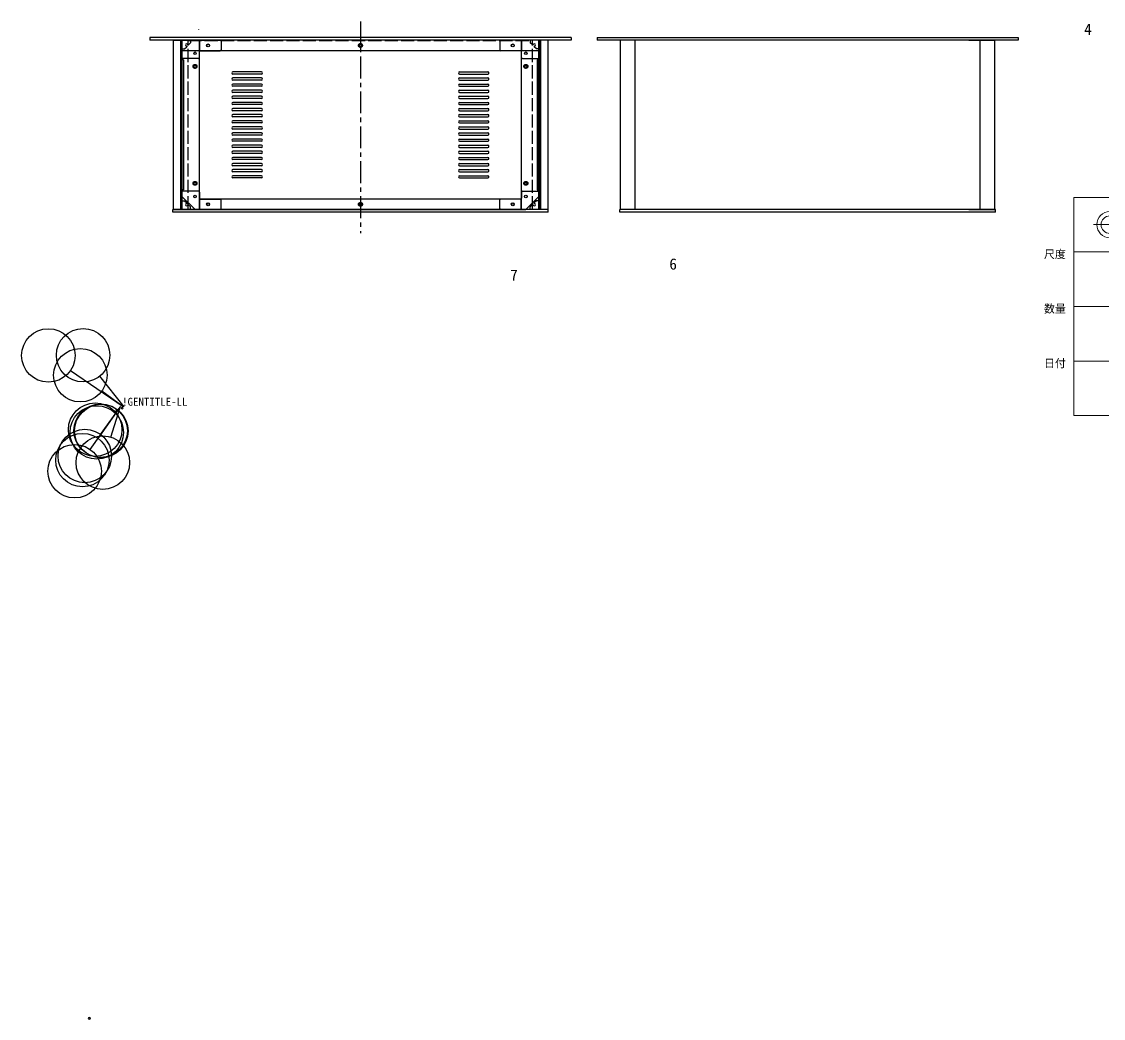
# Model space of a CAD drawing. Units: millimetres at full size, sheet at 1:5. Extents: x -1374 to 1275, y -1400 to 712.
# Drawn here: x -1374 to -135, y -1399 to -257 of the extents above; entities that cross this region are included whole.
import ezdxf
from ezdxf.enums import TextEntityAlignment as Align

# ---------------------------------------------------------------- set-up
doc = ezdxf.new("R2010")
doc.units = ezdxf.units.MM
doc.header["$LTSCALE"] = 5
doc.header["$PDMODE"] = 32
doc.header["$PDSIZE"] = 2.5
for name, pattern in [('CHAIN1', [8, 5, -1, 1, -1]), ('DASHED_DOTTED', [9.25, 6, -1.5, 0.25, -1.5]), ('USER3', [3.75, 3, -0.75])]:
    doc.linetypes.add(name, pattern=pattern)
for name, color, linetype, lineweight in [('0-0_0', 7, 'Continuous', 18), ('0-3_7A', 4, 'DASHED_DOTTED', 18), ('0-4_RAHM2', 7, 'Continuous', 18), ('0-8_ﾘﾔﾊ_ﾈﾙ0', 7, 'USER3', 18), ('0-A_ﾌﾛﾝﾄﾊ_ﾈﾙ0', 7, 'USER3', 18)]:
    doc.layers.add(name, color=color, linetype=linetype, lineweight=lineweight)
for name, color, linetype in [('0-1_寸法', 4, 'Continuous'), ('0-5_ﾌﾛﾝﾄﾊ_ﾈﾙ', 3, 'Continuous'), ('0-6_ﾌﾚ_ﾑ', 3, 'Continuous'), ('0-7_ﾘﾔﾊ_ﾈﾙ', 3, 'Continuous'), ('0-B_側板', 3, 'Continuous'), ('0-C_天板', 3, 'Continuous'), ('0-D_固定金具', 3, 'Continuous'), ('0-F_天板0', 7, 'USER3'), ('D-0', 4, 'Continuous')]:
    doc.layers.add(name, color=color, linetype=linetype)
doc.styles.add('ＭＳ ゴシック', font='')
doc.styles.get('ＭＳ ゴシック').set_extended_font_data('MS Gothic')

# ---------------------------------------------------------------- blocks, each defined once
blk = doc.blocks.new('TK-A3')
at = {"layer": '0-0_0', "style": 'ＭＳ ゴシック'}
blk.add_text('!GENTITLE-LL', height=1.146, dxfattribs=at).set_placement((0, 0), align=Align.BOTTOM_LEFT)
blk = doc.blocks.new('U105')
at = {"layer": '0-4_RAHM2', "style": 'ＭＳ ゴシック'}
blk.add_text('日付', height=1.146, dxfattribs=at).set_placement((-119.8752, 5.5006), align=Align.BOTTOM_LEFT)
blk = doc.blocks.new('U106')
at = {"layer": '0-4_RAHM2', "style": 'ＭＳ ゴシック'}
blk.add_text('尺度', height=1.146, dxfattribs=at).set_placement((-119.8752, 21.1256), align=Align.BOTTOM_LEFT)
blk = doc.blocks.new('U107')
at = {"layer": '0-4_RAHM2', "style": 'ＭＳ ゴシック'}
blk.add_text('数量', height=1.146, dxfattribs=at).set_placement((-119.8752, 13.3131), align=Align.BOTTOM_LEFT)
blk = doc.blocks.new('TK-TITLE')
at = {"layer": '0-0_0'}
for p, q in [((-115.6236, 30.1843), (-115.6236, -1.0657)), ((5.0014, 30.1843), (-115.6236, 30.1843)), ((-99.3736, 22.3718), (-115.6236, 22.3718)), ((-99.3736, 14.5593), (-115.6236, 14.5593)), ((-99.3736, 6.7468), (-115.6236, 6.7468)), ((-115.6236, -1.0657), (5.0014, -1.0657))]:
    blk.add_line(p, q, dxfattribs=at)
for radius in [1.875, 1.25]:
    blk.add_circle((-110.4465, 26.278), radius, dxfattribs=at)
blk.add_point((-256.5833, -87.3848), dxfattribs=at)
at = {"layer": '0-3_7A'}
blk.add_line((-110.4465, 26.278), (-112.7734, 26.278), dxfattribs=at)
at = {"layer": '0-0_0'}
for name in ['U106', 'U107', 'U105']:
    blk.add_blockref(name, (0, 0), dxfattribs=at)
blk = doc.blocks.new('U176')
at = {"layer": '0-1_寸法', "color": 7, "style": 'ＭＳ ゴシック'}
blk.add_text('4', height=8.019, dxfattribs=at).set_placement((688.711, 264.822), align=Align.BOTTOM_LEFT)
blk = doc.blocks.new('U178')
at = {"layer": '0-1_寸法', "color": 7, "style": 'ＭＳ ゴシック'}
blk.add_text('6', height=8.019, dxfattribs=at).set_placement((391.748, 96.813), align=Align.BOTTOM_LEFT)
blk = doc.blocks.new('U183')
at = {"layer": '0-1_寸法', "color": 7, "style": 'ＭＳ ゴシック'}
blk.add_text('7', height=8.019, dxfattribs=at).set_placement((277.824, 88.825), align=Align.BOTTOM_LEFT)

msp = doc.modelspace()

# ---------------------------------------------------------------- linework, layer by layer
at = {"layer": '0-0_0'}
msp.add_point((-1258.75, -700), dxfattribs=at)
at = {"layer": '0-1_寸法'}
for p, q in [((-1317.934, -656.874), (-1257.452, -698.096)), ((-1284.522, -663.485), (-1256.939, -698.576)), ((-1281.891, -680.303), (-1257.394, -698.137)), ((-1295.377, -747.315), (-1260.625, -698.661)), ((-1286.386, -734.599), (-1260.623, -698.658)), ((-1283.514, -730.071), (-1260.612, -698.643)), ((-1271.632, -733.205), (-1260.947, -699.307)), ((-1266.918, -705.401), (-1260.437, -698.431)), ((-1266.859, -704.196), (-1260.291, -698.287)), ((-1263.676, -702.302), (-1260.518, -698.523)), ((-1263.485, -702.226), (-1260.548, -698.56))]:
    msp.add_line(p, q, dxfattribs=at)
for centre in [(-1343.24, -639.627), (-1303.448, -639.408), (-1306.65, -662.279), (-1289.626, -724.678), (-1287.772, -727.829), (-1283.314, -725.803), (-1282.629, -726.13), (-1304.228, -759.49), (-1301.55, -754.822), (-1313.177, -772.236), (-1280.839, -762.413)]:
    msp.add_circle(centre, 30.625, dxfattribs=at)
at = {"layer": '0-5_ﾌﾛﾝﾄﾊ_ﾈﾙ'}
for p, q in [((-744.467, -275.469), (-1227.067, -275.469)), ((-1227.067, -275.469), (-1227.067, -278.469)), ((-744.467, -278.469), (-1227.067, -278.469)), ((-1170.267, -278.469), (-1170.267, -290.469)), ((-801.267, -278.469), (-801.267, -290.469)), ((-744.467, -275.469), (-744.467, -278.469)), ((-714.783, -275.469), (-714.783, -278.469)), ((-801.267, -290.469), (-1170.267, -290.469))]:
    msp.add_line(p, q, dxfattribs=at)
msp.add_lwpolyline([(-714.783, -275.469), (-232.183, -275.469), (-232.183, -278.469), (-714.783, -278.469)], dxfattribs=at)
for centre, radius in [((-1160.267, -284.469), 1.75), ((-985.767, -284.469), 1.25), ((-811.267, -284.469), 1.75)]:
    msp.add_circle(centre, radius, dxfattribs=at)
at = {"layer": '0-6_ﾌﾚ_ﾑ'}
for p, q in [((-1200.267, -278.469), (-1200.267, -472.469)), ((-1200.267, -278.469), (-1170.267, -278.469)), ((-1191.867, -278.469), (-1191.867, -472.469)), ((-1190.267, -472.469), (-1190.267, -278.469)), ((-1170.267, -472.469), (-1170.267, -278.469)), ((-801.267, -472.469), (-801.267, -278.469)), ((-771.267, -278.469), (-801.267, -278.469)), ((-781.267, -472.469), (-781.267, -278.469)), ((-779.667, -278.469), (-779.667, -472.469)), ((-771.267, -278.469), (-771.267, -472.469)), ((-657.983, -278.469), (-687.983, -278.469)), ((-687.983, -472.469), (-687.983, -278.469)), ((-670.983, -472.469), (-670.983, -278.469)), ((-657.983, -278.469), (-657.983, -278.719)), ((-288.983, -278.469), (-288.983, -278.719)), ((-288.983, -278.469), (-258.983, -278.469)), ((-275.983, -472.469), (-275.983, -278.469)), ((-258.983, -472.469), (-258.983, -278.469)), ((-1188.267, -300.969), (-1190.267, -300.969)), ((-1188.267, -300.969), (-1188.267, -449.969)), ((-783.267, -300.969), (-783.267, -449.969)), ((-783.267, -300.969), (-781.267, -300.969)), ((-1188.267, -449.969), (-1190.267, -449.969)), ((-783.267, -449.969), (-781.267, -449.969)), ((-1200.267, -472.469), (-1170.267, -472.469)), ((-771.267, -472.469), (-801.267, -472.469)), ((-657.983, -472.469), (-687.983, -472.469)), ((-657.983, -472.469), (-657.983, -472.219)), ((-288.983, -472.469), (-288.983, -472.219)), ((-288.983, -472.469), (-258.983, -472.469))]:
    msp.add_line(p, q, dxfattribs=at)
for centre in [(-1175.267, -308.469), (-796.267, -308.469), (-1175.267, -442.469), (-796.267, -442.469)]:
    msp.add_circle(centre, 1.25, dxfattribs=at)
at = {"layer": '0-7_ﾘﾔﾊ_ﾈﾙ'}
for p, q in [((-801.767, -460.469), (-1169.767, -460.469)), ((-1169.767, -472.469), (-1169.767, -460.469)), ((-801.767, -472.469), (-801.767, -460.469)), ((-1200.767, -475.469), (-1200.767, -472.469)), ((-770.767, -472.469), (-1200.767, -472.469)), ((-770.767, -475.469), (-1200.767, -475.469)), ((-770.767, -475.469), (-770.767, -472.469)), ((-258.483, -472.469), (-688.483, -472.469)), ((-688.483, -475.469), (-688.483, -472.469)), ((-258.483, -475.469), (-688.483, -475.469)), ((-258.483, -475.469), (-258.483, -472.469))]:
    msp.add_line(p, q, dxfattribs=at)
for centre, radius in [((-1160.267, -466.469), 1.75), ((-985.767, -466.469), 1.25), ((-811.267, -466.469), 1.75)]:
    msp.add_circle(centre, radius, dxfattribs=at)
at = {"layer": '0-8_ﾘﾔﾊ_ﾈﾙ0', "color": 5}
msp.add_circle((-985.767, -466.469), 1.5, dxfattribs=at)
at = {"layer": '0-A_ﾌﾛﾝﾄﾊ_ﾈﾙ0'}
msp.add_circle((-985.767, -284.469), 1.5, dxfattribs=at)
at = {"layer": '0-B_側板'}
for p, q in [((-1191.817, -278.469), (-1191.817, -472.469)), ((-1191.817, -278.469), (-1190.317, -278.469)), ((-1190.317, -278.469), (-1190.317, -472.469)), ((-781.217, -278.469), (-781.217, -472.469)), ((-779.717, -278.469), (-781.217, -278.469)), ((-779.717, -278.469), (-779.717, -472.469)), ((-1191.817, -472.469), (-1190.317, -472.469)), ((-779.717, -472.469), (-781.217, -472.469))]:
    msp.add_line(p, q, dxfattribs=at)
at = {"layer": '0-C_天板'}
for p, q in [((-1099.267, -314.719), (-1131.767, -314.719)), ((-1099.267, -317.219), (-1131.767, -317.219)), ((-1099.267, -321.719), (-1131.767, -321.719)), ((-872.267, -314.719), (-839.767, -314.719)), ((-872.267, -317.219), (-839.767, -317.219)), ((-872.267, -321.719), (-839.767, -321.719)), ((-1099.267, -324.219), (-1131.767, -324.219)), ((-1099.267, -328.719), (-1131.767, -328.719)), ((-1099.267, -331.219), (-1131.767, -331.219)), ((-872.267, -324.219), (-839.767, -324.219)), ((-872.267, -328.719), (-839.767, -328.719)), ((-872.267, -331.219), (-839.767, -331.219)), ((-1099.267, -335.719), (-1131.767, -335.719)), ((-1099.267, -338.219), (-1131.767, -338.219)), ((-1099.267, -342.719), (-1131.767, -342.719)), ((-1099.267, -345.219), (-1131.767, -345.219)), ((-872.267, -335.719), (-839.767, -335.719)), ((-872.267, -338.219), (-839.767, -338.219)), ((-872.267, -342.719), (-839.767, -342.719)), ((-872.267, -345.219), (-839.767, -345.219)), ((-1099.267, -349.719), (-1131.767, -349.719)), ((-1099.267, -352.219), (-1131.767, -352.219)), ((-1099.267, -356.719), (-1131.767, -356.719)), ((-1099.267, -359.219), (-1131.767, -359.219)), ((-872.267, -349.719), (-839.767, -349.719)), ((-872.267, -352.219), (-839.767, -352.219)), ((-872.267, -356.719), (-839.767, -356.719)), ((-872.267, -359.219), (-839.767, -359.219)), ((-1099.267, -363.719), (-1131.767, -363.719)), ((-1099.267, -366.219), (-1131.767, -366.219)), ((-1099.267, -370.719), (-1131.767, -370.719)), ((-872.267, -363.719), (-839.767, -363.719)), ((-872.267, -366.219), (-839.767, -366.219)), ((-872.267, -370.719), (-839.767, -370.719)), ((-1099.267, -373.219), (-1131.767, -373.219)), ((-1099.267, -377.719), (-1131.767, -377.719)), ((-1099.267, -380.219), (-1131.767, -380.219)), ((-872.267, -373.219), (-839.767, -373.219)), ((-872.267, -377.719), (-839.767, -377.719)), ((-872.267, -380.219), (-839.767, -380.219)), ((-1099.267, -384.719), (-1131.767, -384.719)), ((-1099.267, -387.219), (-1131.767, -387.219)), ((-1099.267, -391.719), (-1131.767, -391.719)), ((-1099.267, -394.219), (-1131.767, -394.219)), ((-872.267, -384.719), (-839.767, -384.719)), ((-872.267, -387.219), (-839.767, -387.219)), ((-872.267, -391.719), (-839.767, -391.719)), ((-872.267, -394.219), (-839.767, -394.219)), ((-1099.267, -398.719), (-1131.767, -398.719)), ((-1099.267, -401.219), (-1131.767, -401.219)), ((-1099.267, -405.719), (-1131.767, -405.719)), ((-1099.267, -408.219), (-1131.767, -408.219)), ((-872.267, -398.719), (-839.767, -398.719)), ((-872.267, -401.219), (-839.767, -401.219)), ((-872.267, -405.719), (-839.767, -405.719)), ((-872.267, -408.219), (-839.767, -408.219)), ((-1099.267, -412.719), (-1131.767, -412.719)), ((-1099.267, -415.219), (-1131.767, -415.219)), ((-1099.267, -419.719), (-1131.767, -419.719)), ((-872.267, -412.719), (-839.767, -412.719)), ((-872.267, -415.219), (-839.767, -415.219)), ((-872.267, -419.719), (-839.767, -419.719)), ((-1099.267, -422.219), (-1131.767, -422.219)), ((-1099.267, -426.719), (-1131.767, -426.719)), ((-1099.267, -429.219), (-1131.767, -429.219)), ((-872.267, -422.219), (-839.767, -422.219)), ((-872.267, -426.719), (-839.767, -426.719)), ((-872.267, -429.219), (-839.767, -429.219)), ((-1099.267, -433.719), (-1131.767, -433.719)), ((-1099.267, -436.219), (-1131.767, -436.219)), ((-872.267, -433.719), (-839.767, -433.719)), ((-872.267, -436.219), (-839.767, -436.219))]:
    msp.add_line(p, q, dxfattribs=at)
for centre, start, end in [((-1131.767, -315.969), 90, 270), ((-1131.767, -322.969), 90, 270), ((-1099.267, -315.969), 270, 90), ((-1099.267, -322.969), 270, 90), ((-872.267, -315.969), 90, 270), ((-872.267, -322.969), 90, 270), ((-839.767, -315.969), 270, 90), ((-839.767, -322.969), 270, 90), ((-1131.767, -329.969), 90, 270), ((-1099.267, -329.969), 270, 90), ((-872.267, -329.969), 90, 270), ((-839.767, -329.969), 270, 90), ((-1131.767, -336.969), 90, 270), ((-1131.767, -343.969), 90, 270), ((-1099.267, -336.969), 270, 90), ((-1099.267, -343.969), 270, 90), ((-872.267, -336.969), 90, 270), ((-872.267, -343.969), 90, 270), ((-839.767, -336.969), 270, 90), ((-839.767, -343.969), 270, 90), ((-1131.767, -350.969), 90, 270), ((-1131.767, -357.969), 90, 270), ((-1099.267, -350.969), 270, 90), ((-1099.267, -357.969), 270, 90), ((-872.267, -350.969), 90, 270), ((-872.267, -357.969), 90, 270), ((-839.767, -350.969), 270, 90), ((-839.767, -357.969), 270, 90), ((-1131.767, -364.969), 90, 270), ((-1131.767, -371.969), 90, 270), ((-1099.267, -364.969), 270, 90), ((-1099.267, -371.969), 270, 90), ((-872.267, -364.969), 90, 270), ((-872.267, -371.969), 90, 270), ((-839.767, -364.969), 270, 90), ((-839.767, -371.969), 270, 90), ((-1131.767, -378.969), 90, 270), ((-1099.267, -378.969), 270, 90), ((-872.267, -378.969), 90, 270), ((-839.767, -378.969), 270, 90), ((-1131.767, -385.969), 90, 270), ((-1131.767, -392.969), 90, 270), ((-1099.267, -385.969), 270, 90), ((-1099.267, -392.969), 270, 90), ((-872.267, -385.969), 90, 270), ((-872.267, -392.969), 90, 270), ((-839.767, -385.969), 270, 90), ((-839.767, -392.969), 270, 90), ((-1131.767, -399.969), 90, 270), ((-1131.767, -406.969), 90, 270), ((-1099.267, -399.969), 270, 90), ((-1099.267, -406.969), 270, 90), ((-872.267, -399.969), 90, 270), ((-872.267, -406.969), 90, 270), ((-839.767, -399.969), 270, 90), ((-839.767, -406.969), 270, 90), ((-1131.767, -413.969), 90, 270), ((-1131.767, -420.969), 90, 270), ((-1099.267, -413.969), 270, 90), ((-1099.267, -420.969), 270, 90), ((-872.267, -413.969), 90, 270), ((-872.267, -420.969), 90, 270), ((-839.767, -413.969), 270, 90), ((-839.767, -420.969), 270, 90), ((-1131.767, -427.969), 90, 270), ((-1099.267, -427.969), 270, 90), ((-872.267, -427.969), 90, 270), ((-839.767, -427.969), 270, 90), ((-1131.767, -434.969), 90, 270), ((-1099.267, -434.969), 270, 90), ((-872.267, -434.969), 90, 270), ((-839.767, -434.969), 270, 90)]:
    msp.add_arc(centre, 1.25, start, end, dxfattribs=at)
at = {"layer": '0-D_固定金具'}
for p, q in [((-1190.267, -298.469), (-1190.267, -278.469)), ((-1190.267, -278.469), (-1146.267, -278.469)), ((-1183.517, -283.919), (-1182.717, -283.919)), ((-1182.717, -283.919), (-1180.267, -281.469)), ((-1180.267, -278.469), (-1180.267, -281.469)), ((-1145.267, -279.469), (-1145.267, -289.469)), ((-826.267, -279.469), (-826.267, -289.469)), ((-781.267, -278.469), (-825.267, -278.469)), ((-791.267, -278.469), (-791.267, -281.469)), ((-788.817, -283.919), (-791.267, -281.469)), ((-788.017, -283.919), (-788.817, -283.919)), ((-781.267, -298.469), (-781.267, -278.469)), ((-1184.817, -285.219), (-1184.817, -286.019)), ((-1170.267, -298.469), (-1170.267, -291.469)), ((-1169.267, -290.469), (-1146.267, -290.469)), ((-802.267, -290.469), (-825.267, -290.469)), ((-801.267, -298.469), (-801.267, -291.469)), ((-786.717, -285.219), (-786.717, -286.019)), ((-1171.267, -299.469), (-1189.267, -299.469)), ((-800.267, -299.469), (-782.267, -299.469)), ((-1190.267, -452.469), (-1190.267, -472.469)), ((-1171.267, -451.469), (-1189.267, -451.469)), ((-1170.267, -452.469), (-1170.267, -459.469)), ((-801.267, -452.469), (-801.267, -459.469)), ((-800.267, -451.469), (-782.267, -451.469)), ((-781.267, -452.469), (-781.267, -472.469)), ((-1190.267, -462.469), (-1187.267, -462.469)), ((-1187.267, -462.469), (-1184.817, -464.919)), ((-1184.817, -465.719), (-1184.817, -464.919)), ((-1183.517, -467.019), (-1182.717, -467.019)), ((-1182.717, -467.019), (-1180.267, -469.469)), ((-1180.267, -472.469), (-1180.267, -469.469)), ((-1169.267, -460.469), (-1146.267, -460.469)), ((-1145.267, -471.469), (-1145.267, -461.469)), ((-826.267, -471.469), (-826.267, -461.469)), ((-802.267, -460.469), (-825.267, -460.469)), ((-788.817, -467.019), (-791.267, -469.469)), ((-791.267, -472.469), (-791.267, -469.469)), ((-788.017, -467.019), (-788.817, -467.019)), ((-784.267, -462.469), (-786.717, -464.919)), ((-786.717, -465.719), (-786.717, -464.919)), ((-781.267, -462.469), (-784.267, -462.469)), ((-1190.267, -472.469), (-1146.267, -472.469)), ((-781.267, -472.469), (-825.267, -472.469))]:
    msp.add_line(p, q, dxfattribs=at)
for points in [[(-1190.267, -288.469), (-1187.267, -288.469), (-1184.817, -286.019)], [(-781.267, -288.469), (-784.267, -288.469), (-786.717, -286.019)]]:
    msp.add_lwpolyline(points, dxfattribs=at)
for centre in [(-1160.267, -284.469), (-811.267, -284.469), (-1175.267, -293.469), (-796.267, -293.469), (-1175.267, -457.469), (-796.267, -457.469), (-1160.267, -466.469), (-811.267, -466.469)]:
    msp.add_circle(centre, 1.5, dxfattribs=at)
for centre, radius, start, end in [((-1184.817, -283.919), 1.3, 0, 270), ((-1146.267, -279.469), 1, 0, 90), ((-825.267, -279.469), 1, 90, 180), ((-786.717, -283.919), 1.3, 270, 180), ((-1169.267, -291.469), 1, 90, 180), ((-1146.267, -289.469), 1, 270, 0), ((-825.267, -289.469), 1, 180, 270), ((-802.267, -291.469), 1, 0, 90), ((-1189.267, -298.469), 1, 180, 270), ((-1171.267, -298.469), 1, 270, 0), ((-800.267, -298.469), 1, 180, 270), ((-782.267, -298.469), 1, 270, 0), ((-1189.267, -452.469), 1, 90, 180), ((-1171.267, -452.469), 1, 0, 90), ((-800.267, -452.469), 1, 90, 180), ((-782.267, -452.469), 1, 0, 90), ((-1184.817, -467.019), 1.3, 90, 0), ((-1169.267, -459.469), 1, 180, 270), ((-1146.267, -461.469), 1, 0, 90), ((-825.267, -461.469), 1, 90, 180), ((-802.267, -459.469), 1, 270, 0), ((-786.717, -467.019), 1.3, 180, 90), ((-1146.267, -471.469), 1, 270, 0), ((-825.267, -471.469), 1, 180, 270)]:
    msp.add_arc(centre, radius, start, end, dxfattribs=at)
at = {"layer": '0-F_天板0'}
for p, q in [((-1183.017, -278.719), (-788.517, -278.719)), ((-1183.017, -472.219), (-1183.017, -278.719))]:
    msp.add_line(p, q, dxfattribs=at)
msp.add_lwpolyline([(-1183.017, -472.219), (-788.517, -472.219), (-788.517, -278.719)], dxfattribs=at)
for centre in [(-985.767, -284.469), (-1175.267, -308.469), (-796.267, -308.469), (-1175.267, -442.469), (-796.267, -442.469), (-985.767, -466.469)]:
    msp.add_circle(centre, 2.25, dxfattribs=at)
at = {"layer": 'D-0', "linetype": 'CHAIN1'}
msp.add_line((-985.767, -257.203), (-985.767, -499.464), dxfattribs=at)
at = {"layer": 'D-0', "color": 3}
for p, q in [((-1171.017, -266.469), (-1171.017, -266.267)), ((-781.267, -290.469), (-1190.317, -290.469)), ((-1190.267, -457.469), (-1190.267, -290.469)), ((-1182.888, -290.469), (-1183.026, -290.469)), ((-781.267, -457.469), (-781.267, -290.469)), ((-1190.267, -457.469), (-1175.267, -472.469)), ((-781.267, -457.469), (-796.267, -472.469)), ((-1175.267, -472.469), (-796.267, -472.469))]:
    msp.add_line(p, q, dxfattribs=at)

# ---------------------------------------------------------------- block references
at = {"layer": '0-0_0', "xscale": 8, "yscale": 8}
for name, p in [('TK-A3', (-1258.75, -700)), ('TK-TITLE', (756.25, -700))]:
    msp.add_blockref(name, p, dxfattribs=at)
at = {"layer": '0-1_寸法', "xscale": 1.6, "yscale": 1.6}
for name in ['U176', 'U178', 'U183']:
    msp.add_blockref(name, (-1258.75, -700), dxfattribs=at)

doc.saveas('drawing.dxf')
